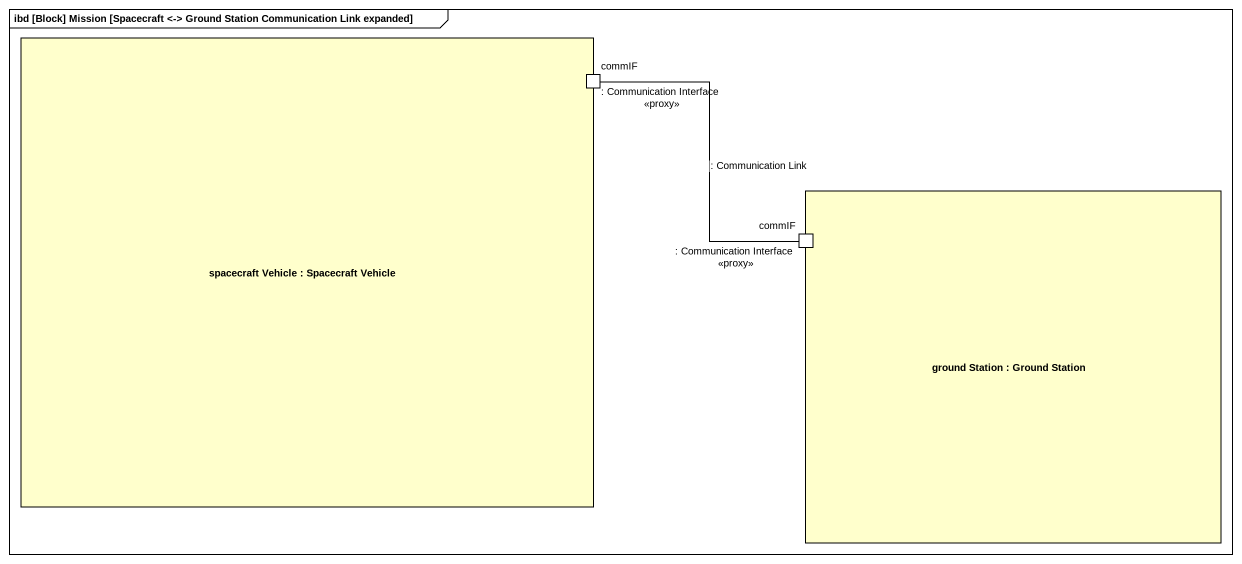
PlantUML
@startuml
mainframe ibd [Block] Mission [Spacecraft <-> Ground Station Communication Link expanded]
rectangle "spacecraft Vehicle : Spacecraft Vehicle" as spacecraft_Vehicle {
  port ": Communication Interface <<proxy>>" as Communication_Interface
}
rectangle "ground Station : Ground Station" as ground_Station {
  port ": Communication Interface <<proxy>>" as Communication_Interface_2
}
Communication_Interface "commIF" -- "commIF" Communication_Interface_2 : : Communication Link
@enduml
